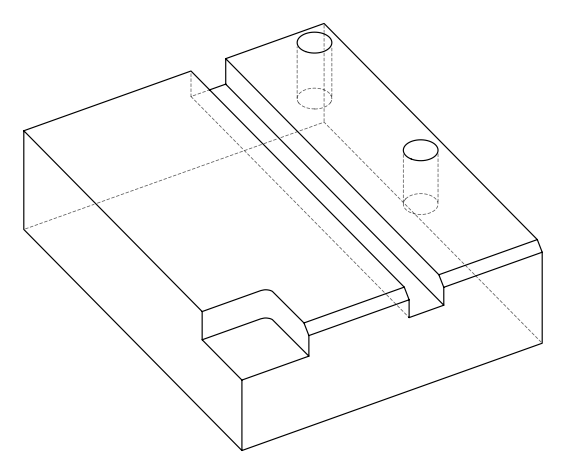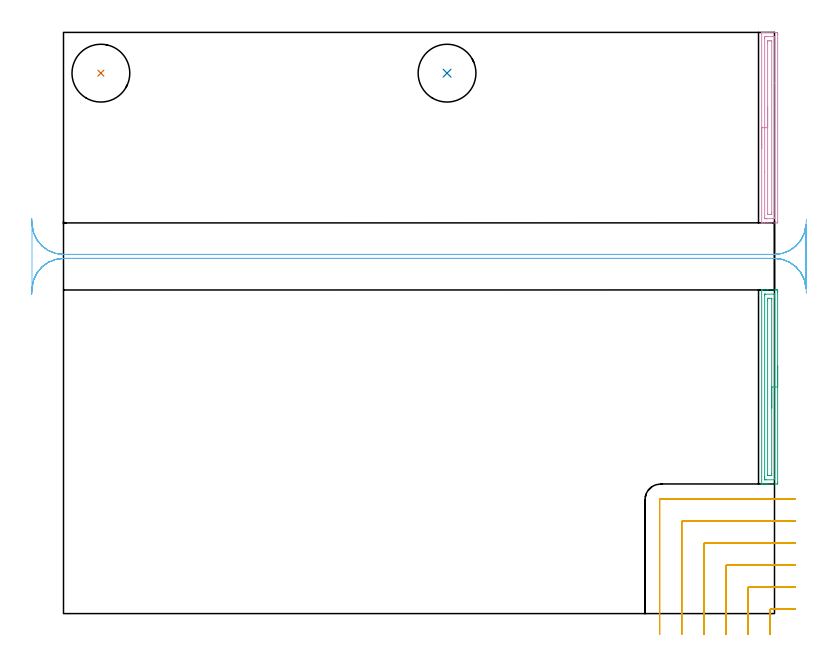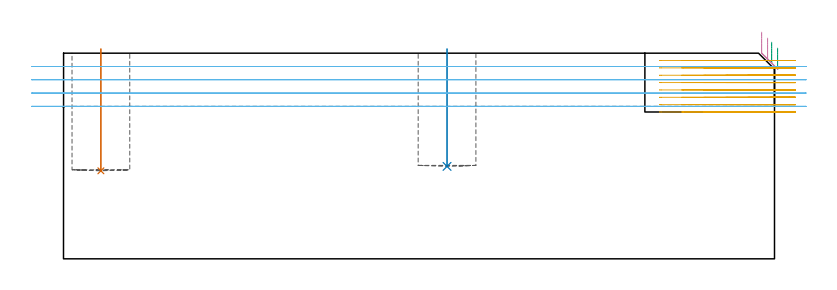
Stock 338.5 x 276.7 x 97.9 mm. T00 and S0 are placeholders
(PLAN: 6 operations, 3 tool changes, 20.2 min)
(1 INDEXABLE_INSERT_DRILL_BLIND_HOLE_FROM_SOLID | STEP1POCKET | NXT0302_026 | 0.23 min | 33047 mm3)
(2 INDEXABLE_INSERT_DRILL_BLIND_HOLE_FROM_SOLID_1 | STEP1POCKET_1 | NXT0302_026 | 0.23 min | 31802 mm3)
(3 AREA_MILL | FG_CHAMFER_SURFACE | UGT0205_001 | 2.43 min | 2943 mm3)
(4 AREA_MILL_1 | FG_CHAMFER_SURFACE_1 | UGT0205_001 | 2.38 min | 2756 mm3)
(5 MILL_CORNER_NOTCH_RECTANGULAR | CORNER_NOTCH_RECTANGULAR | UGT0201_132 | Follow Part, ap 3.5, ae 75% | 8.44 min | 106110 mm3)
(6 MILL_RECTANGULAR_SLOT | SLOT_RECTANGULAR | UGT0201_018 | Follow Part, ap 7.5, ae 75% | 6.53 min | 272953 mm3)
(TOOL NXT0302_026 | Index. Insert Drill 27.5mm [880-D2750L32-03] | D27.5 PA176 FL83 Z2)
(TOOL UGT0205_001 | Chamfer Mill 20 x 3 x 45 deg. | D20 FL50 Z2)
(TOOL UGT0201_132 | Carbide End Mill 14.0 | D14 FL30 Z4)
(TOOL UGT0201_018 | End mill 30 mm | D30 FL50 Z4)
(OP 1 INDEXABLE_INSERT_DRILL_BLIND_HOLE_FROM_SOLID)
G17 G21 G94 G90
T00 M6
G54
G17 G0 G90 X17.8 Y257.3 S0 M3
G43 Z107.9 H1
G94 G81 G98 Z41.9 F250. R99.9
G80
M5
M2
(OP 2 INDEXABLE_INSERT_DRILL_BLIND_HOLE_FROM_SOLID_1)
G17 G21 G94 G90
T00 M6
G54
G17 G0 G90 X182.6 Y257.3 S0 M3
G43 Z107.9 H1
G94 G81 G98 Z44. F250. R99.9
G80
M5
M2
(OP 3 AREA_MILL)
G17 G21 G94 G90
T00 M6
G54
G17 G0 G90 X340. Y117.9 S1061 M3
G43 Z107.9 H0
Z100.3
G94 G1 Y117.862 Z99.428 F250.
Y117.748 Z98.563
Y117.559 Z97.712
Y117.297 Z96.88
Y116.963 Z96.074
Y116.56 Z95.3
Y116.091 Z94.564
Y115.56 Z93.872
Y114.971 Z93.229
Y114.328 Z92.64
Y113.636 Z92.108
Y112.9 Z91.64
Y112.126 Z91.237
Y111.32 Z90.903
Y110.488 Z90.641
Y109.636 Z90.452
Y108.772 Z90.338
Y107.9 Z90.3
Y62.323
X339.998 Y62.003 Z90.301
X339.994 Y61.71 Z90.304
X339.686 Y61.7 Z90.611
X335.328 Z94.966
X334.8 Z95.497
X334.457 Z95.839
X333.928 Z96.368
X333.585 Z96.709
X332.647 Z97.653
X332.523 Z97.769
X332.468 Y61.702 Z97.824
X332.403 Y61.71 Z97.888
X332.4 Y61.876 Z97.9
Y153.924
X332.403 Y154.09 Z97.888
X332.522 Y154.098 Z97.77
X332.647 Y154.1 Z97.653
X332.9 Z97.4
X333.585 Z96.709
X334.8 Z95.497
X335.328 Z94.966
X339.422 Z90.875
X339.686 Y154.097 Z90.611
X339.994 Y154.09 Z90.304
X339.998 Y153.797 Z90.3
X340. Y153.477
Y153.156
Y107.9
X338.586 Z91.714
X338.585 Y64.345 Z91.715
X338.583 Y64.11 Z91.717
X338.579 Y63.781 Z91.721
X338.576 Y63.71 Z91.724
X338.476 Y63.705 Z91.824
X338.342 Y63.701 Z91.958
X334.457 Y63.7 Z95.843
X333.983 Y63.702 Z96.317
X333.852 Y63.707 Z96.448
X333.827 Y63.709 Z96.473
X333.821 Y63.755 Z96.479
X333.817 Y63.872 Z96.483
X333.815 Y64.11 Z96.485
X333.814 Y64.769 Z96.486
Y65.004
X333.815 Y151.455 Z96.485
X333.817 Y151.69 Z96.483
X333.821 Y152.019 Z96.479
X333.824 Y152.09 Z96.476
X333.924 Y152.094 Z96.376
X334.058 Y152.098 Z96.242
X337.943 Y152.1 Z92.357
X338.417 Y152.098 Z91.883
X338.548 Y152.093 Z91.752
X338.573 Y152.091 Z91.727
X338.579 Y152.045 Z91.721
X338.583 Y151.928 Z91.717
X338.585 Y151.69 Z91.715
X338.586 Y151.031 Z91.714
Y150.796
Y107.9
X337.172 Z93.128
Y66.689
X337.169 Y65.897 Z93.131
X337.167 Y65.799 Z93.133
X337.161 Y65.71 Z93.139
X337.072 Y65.708 Z93.228
X336.392 Y65.7 Z93.908
X335.328 Y65.701 Z94.972
X335.264 Y65.702 Z95.036
X335.242 Y65.706 Z95.058
X335.236 Y65.71 Z95.064
X335.233 Y65.727 Z95.067
X335.23 Y65.795 Z95.07
X335.229 Y65.897 Z95.071
X335.228 Y66. Z95.072
Y149.111
X335.231 Y149.903 Z95.069
X335.233 Y150.001 Z95.067
X335.239 Y150.09 Z95.061
X335.328 Y150.092 Z94.972
X336.008 Y150.099 Z94.292
X337.072 Z93.228
X337.136 Y150.098 Z93.164
X337.158 Y150.094 Z93.142
X337.165 Y150.09 Z93.135
X337.167 Y150.073 Z93.133
X337.17 Y150.005 Z93.13
X337.171 Y149.903 Z93.129
X337.172 Y149.8 Z93.128
Y107.9
Y107.028 Z93.166
Y106.163 Z93.28
Y105.312 Z93.469
Y104.48 Z93.732
Y103.674 Z94.065
Y102.9 Z94.468
Y102.164 Z94.937
Y101.472 Z95.468
Y100.829 Z96.057
Y100.24 Z96.701
Y99.708 Z97.393
Y99.24 Z98.128
Y98.837 Z98.902
Y98.503 Z99.708
Y98.241 Z100.54
Y98.052 Z101.392
Y97.938 Z102.257
Y97.9 Z103.128
G0 Z107.9
M5
M2
(OP 4 AREA_MILL_1)
G17 G21 G94 G90
T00 M6
G54
G17 G0 G90 X332.4 Y221.35 S1061 M3
G43 Z107.9 H0
G94 G1 Y221.388 Z107.028 F250.
Y221.502 Z106.163
Y221.691 Z105.312
Y221.953 Z104.48
Y222.287 Z103.674
Y222.69 Z102.9
Y223.158 Z102.164
Y223.69 Z101.472
Y224.279 Z100.829
Y224.922 Z100.24
Y225.614 Z99.708
Y226.35 Z99.24
Y227.124 Z98.837
Y227.93 Z98.503
Y228.762 Z98.241
Y229.613 Z98.052
Y230.478 Z97.938
Y231.35 Z97.9
Y276.515
X332.403 Y276.69 Z97.888
X332.528 Y276.698 Z97.764
X332.659 Y276.7 Z97.64
X332.864 Z97.435
X333.585 Z96.71
X334.817 Z95.48
X336.198 Z94.098
X339.431 Z90.866
X339.686 Y276.697 Z90.611
X339.994 Y276.69 Z90.304
X339.998 Y276.388 Z90.3
X340. Y276.068
Y275.746
Y186.632
X339.998 Y186.312 Z90.301
X339.994 Y186.01 Z90.304
X339.686 Y186. Z90.611
X335.328 Z94.966
X333.946 Z96.35
X333.585 Z96.71
X332.659 Z97.64
X332.529 Z97.763
X332.468 Y186.003 Z97.824
X332.403 Y186.01 Z97.888
X332.4 Y186.185 Z97.9
Y231.35
X333.814 Z96.486
X333.815 Y274.044 Z96.485
X333.816 Y274.279 Z96.484
X333.819 Y274.608 Z96.481
X333.821 Y274.682 Z96.479
X333.91 Y274.69 Z96.39
X334.05 Y274.697 Z96.25
X334.457 Y274.699 Z95.843
X334.918 Y274.7 Z95.382
X337.533 Z92.767
X337.943 Z92.357
X338.407 Y274.698 Z91.893
X338.547 Y274.692 Z91.753
X338.575 Y274.69 Z91.725
X338.579 Y274.64 Z91.721
X338.583 Y274.517 Z91.717
X338.585 Y274.279 Z91.715
X338.586 Y252.544 Z91.714
X338.585 Y188.656 Z91.715
X338.584 Y188.421 Z91.716
X338.581 Y188.092 Z91.719
X338.579 Y188.018 Z91.721
X338.49 Y188.01 Z91.81
X338.35 Y188.003 Z91.95
X337.943 Y188.001 Z92.357
X337.482 Y188. Z92.818
X334.867 Z95.433
X334.457 Z95.843
X333.993 Y188.002 Z96.307
X333.853 Y188.008 Z96.447
X333.825 Y188.01 Z96.475
X333.821 Y188.06 Z96.479
X333.817 Y188.183 Z96.483
X333.815 Y188.421 Z96.485
X333.814 Y210.215 Z96.486
Y231.35
X335.228 Z95.072
Y271.699
X335.23 Y272.49 Z95.07
X335.231 Y272.59 Z95.069
X335.235 Y272.686 Z95.065
X335.328 Y272.69 Z94.972
X335.997 Y272.699 Z94.303
X336.2 Y272.7 Z94.1
X336.868 Z93.432
X337.072 Y272.697 Z93.228
X337.139 Y272.694 Z93.161
X337.159 Y272.691 Z93.141
X337.165 Y272.659 Z93.135
X337.169 Y272.593 Z93.131
X337.171 Y272.49 Z93.129
X337.172 Y191.001 Z93.128
X337.17 Y190.21 Z93.13
X337.169 Y190.11 Z93.131
X337.165 Y190.014 Z93.135
X337.072 Y190.01 Z93.228
X336.403 Y190.001 Z93.897
X336.2 Y190. Z94.1
X335.532 Z94.768
X335.328 Y190.003 Z94.972
X335.261 Y190.006 Z95.039
X335.241 Y190.009 Z95.059
X335.235 Y190.041 Z95.065
X335.231 Y190.107 Z95.069
X335.229 Y190.21 Z95.071
X335.228 Y231.35 Z95.072
Y232.222 Z95.11
Y233.086 Z95.223
Y233.938 Z95.412
Y234.77 Z95.675
Y235.576 Z96.008
Y236.35 Z96.411
Y237.086 Z96.88
Y237.778 Z97.411
Y238.421 Z98.
Y239.01 Z98.644
Y239.541 Z99.336
Y240.01 Z100.072
Y240.413 Z100.845
Y240.747 Z101.651
Y241.009 Z102.483
Y241.198 Z103.335
Y241.312 Z104.2
Y241.35 Z105.072
G0 Z107.9
M5
M2
(OP 5 MILL_CORNER_NOTCH_RECTANGULAR)
G17 G21 G94 G90
T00 M6
G54
G17 G0 G90 X348.5 Y2.2 S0 M3
G43 Z107.9 H0
Z94.4
G94 G1 X345.5 F250.
X336.995 F500.
G3 X336.3 Y1.505 R0.7
G1 Y-7.
Y-10. F250.
G0 Z107.9
X348.5 Y12.7
Z94.4
G1 X345.5
X326.496 F500.
G3 X325.8 Y12.004 R0.7
G1 Y-7.
Y-10. F250.
G0 Z107.9
X348.5 Y23.2
Z94.4
G1 X345.5
X315.996 F500.
G3 X315.3 Y22.504 R0.7
G1 Y-7.
Y-10. F250.
G0 Z107.9
X348.5 Y33.7
Z94.4
G1 X345.5
X305.496 F500.
G3 X304.8 Y33.004 R0.7
G1 Y-7.
Y-10. F250.
G0 Z107.9
X348.5 Y44.2
Z94.4
G1 X345.5
X294.996 F500.
G3 X294.3 Y43.504 R0.7
G1 Y-7.
Y-10. F250.
G0 Z107.9
X348.5 Y54.7
Z94.4
G1 X345.5
X284.496 F500.
G3 X283.8 Y54.004 R0.7
G1 Y-7.
Y-10. F250.
G0 Z107.9
X348.5 Y2.2
Z90.9
G1 X345.5
X336.995 F500.
G3 X336.3 Y1.505 R0.7
G1 Y-7.
Y-10. F250.
G0 Z107.9
X348.5 Y12.7
Z90.9
G1 X345.5
X326.496 F500.
G3 X325.8 Y12.004 R0.7
G1 Y-7.
Y-10. F250.
G0 Z107.9
X348.5 Y23.2
Z90.9
G1 X345.5
X315.996 F500.
G3 X315.3 Y22.504 R0.7
G1 Y-7.
Y-10. F250.
G0 Z107.9
X348.5 Y33.7
Z90.9
G1 X345.5
X305.496 F500.
G3 X304.8 Y33.004 R0.7
G1 Y-7.
Y-10. F250.
G0 Z107.9
X348.5 Y44.2
Z90.9
G1 X345.5
X294.996 F500.
G3 X294.3 Y43.504 R0.7
G1 Y-7.
Y-10. F250.
G0 Z107.9
X348.5 Y54.7
Z90.9
G1 X345.5
X284.496 F500.
G3 X283.8 Y54.004 R0.7
G1 Y-7.
Y-10. F250.
G0 Z107.9
X348.5 Y2.2
Z87.4
G1 X345.5
X336.995 F500.
G3 X336.3 Y1.505 R0.7
G1 Y-7.
Y-10. F250.
G0 Z107.9
X348.5 Y12.7
Z87.4
G1 X345.5
X326.496 F500.
G3 X325.8 Y12.004 R0.7
G1 Y-7.
Y-10. F250.
G0 Z107.9
X348.5 Y23.2
Z87.4
G1 X345.5
X315.996 F500.
G3 X315.3 Y22.504 R0.7
G1 Y-7.
Y-10. F250.
G0 Z107.9
X348.5 Y33.7
Z87.4
G1 X345.5
X305.496 F500.
G3 X304.8 Y33.004 R0.7
G1 Y-7.
Y-10. F250.
G0 Z107.9
X348.5 Y44.2
Z87.4
G1 X345.5
X294.996 F500.
G3 X294.3 Y43.504 R0.7
G1 Y-7.
Y-10. F250.
G0 Z107.9
X348.5 Y54.7
Z87.4
G1 X345.5
X284.496 F500.
G3 X283.8 Y54.004 R0.7
G1 Y-7.
Y-10. F250.
G0 Z107.9
X348.5 Y2.2
Z83.9
G1 X345.5
X336.995 F500.
G3 X336.3 Y1.505 R0.7
G1 Y-7.
Y-10. F250.
G0 Z107.9
X348.5 Y12.7
Z83.9
G1 X345.5
X326.496 F500.
G3 X325.8 Y12.004 R0.7
G1 Y-7.
Y-10. F250.
G0 Z107.9
X348.5 Y23.2
Z83.9
G1 X345.5
X315.996 F500.
G3 X315.3 Y22.504 R0.7
G1 Y-7.
Y-10. F250.
G0 Z107.9
X348.5 Y33.7
Z83.9
G1 X345.5
X305.496 F500.
G3 X304.8 Y33.004 R0.7
G1 Y-7.
Y-10. F250.
G0 Z107.9
X348.5 Y44.2
Z83.9
G1 X345.5
X294.996 F500.
G3 X294.3 Y43.504 R0.7
G1 Y-7.
Y-10. F250.
G0 Z107.9
X348.5 Y54.7
Z83.9
G1 X345.5
X284.496 F500.
G3 X283.8 Y54.004 R0.7
G1 Y-7.
Y-10. F250.
G0 Z107.9
X348.5 Y2.2
Z80.4
G1 X345.5
X336.995 F500.
G3 X336.3 Y1.505 R0.7
G1 Y-7.
Y-10. F250.
G0 Z107.9
X348.5 Y12.7
Z80.4
G1 X345.5
X326.496 F500.
G3 X325.8 Y12.004 R0.7
G1 Y-7.
Y-10. F250.
G0 Z107.9
X348.5 Y23.2
Z80.4
G1 X345.5
X315.996 F500.
G3 X315.3 Y22.504 R0.7
G1 Y-7.
Y-10. F250.
G0 Z107.9
X348.5 Y33.7
Z80.4
G1 X345.5
X305.496 F500.
G3 X304.8 Y33.004 R0.7
G1 Y-7.
Y-10. F250.
G0 Z107.9
X348.5 Y44.2
Z80.4
G1 X345.5
X294.996 F500.
G3 X294.3 Y43.504 R0.7
G1 Y-7.
Y-10. F250.
G0 Z107.9
X348.5 Y54.7
Z80.4
G1 X345.5
X284.496 F500.
G3 X283.8 Y54.004 R0.7
G1 Y-7.
Y-10. F250.
G0 Z107.9
X348.5 Y2.2
Z76.9
G1 X345.5
X336.995 F500.
G3 X336.3 Y1.505 R0.7
G1 Y-7.
Y-10. F250.
G0 Z107.9
X348.5 Y12.7
Z76.9
G1 X345.5
X326.496 F500.
G3 X325.8 Y12.004 R0.7
G1 Y-7.
Y-10. F250.
G0 Z107.9
X348.5 Y23.2
Z76.9
G1 X345.5
X315.996 F500.
G3 X315.3 Y22.504 R0.7
G1 Y-7.
Y-10. F250.
G0 Z107.9
X348.5 Y33.7
Z76.9
G1 X345.5
X305.496 F500.
G3 X304.8 Y33.004 R0.7
G1 Y-7.
Y-10. F250.
G0 Z107.9
X348.5 Y44.2
Z76.9
G1 X345.5
X294.996 F500.
G3 X294.3 Y43.504 R0.7
G1 Y-7.
Y-10. F250.
G0 Z107.9
X348.5 Y54.7
Z76.9
G1 X345.5
X284.496 F500.
G3 X283.8 Y54.004 R0.7
G1 Y-7.
Y-10. F250.
G0 Z107.9
X348.5 Y2.2
Z73.4
G1 X345.5
X336.995 F500.
G3 X336.3 Y1.505 R0.7
G1 Y-7.
Y-10. F250.
G0 Z107.9
X348.5 Y12.7
Z73.4
G1 X345.5
X326.496 F500.
G3 X325.8 Y12.004 R0.7
G1 Y-7.
Y-10. F250.
G0 Z107.9
X348.5 Y23.2
Z73.4
G1 X345.5
X315.996 F500.
G3 X315.3 Y22.504 R0.7
G1 Y-7.
Y-10. F250.
G0 Z107.9
X348.5 Y33.7
Z73.4
G1 X345.5
X305.496 F500.
G3 X304.8 Y33.004 R0.7
G1 Y-7.
Y-10. F250.
G0 Z107.9
X348.5 Y44.2
Z73.4
G1 X345.5
X294.996 F500.
G3 X294.3 Y43.504 R0.7
G1 Y-7.
Y-10. F250.
G0 Z107.9
X348.5 Y54.7
Z73.4
G1 X345.5
X284.496 F500.
G3 X283.8 Y54.004 R0.7
G1 Y-7.
Y-10. F250.
G0 Z107.9
X348.5 Y2.2
Z69.9
G1 X345.5
X336.995 F500.
G3 X336.3 Y1.505 R0.7
G1 Y-7.
Y-10. F250.
G0 Z107.9
X348.5 Y12.7
Z69.9
G1 X345.5
X326.496 F500.
G3 X325.8 Y12.004 R0.7
G1 Y-7.
Y-10. F250.
G0 Z107.9
X348.5 Y23.2
Z69.9
G1 X345.5
X315.996 F500.
G3 X315.3 Y22.504 R0.7
G1 Y-7.
Y-10. F250.
G0 Z107.9
X348.5 Y33.7
Z69.9
G1 X345.5
X305.496 F500.
G3 X304.8 Y33.004 R0.7
G1 Y-7.
Y-10. F250.
G0 Z107.9
X348.5 Y44.2
Z69.9
G1 X345.5
X294.996 F500.
G3 X294.3 Y43.504 R0.7
G1 Y-7.
Y-10. F250.
G0 Z107.9
X348.5 Y54.7
Z69.9
G1 X345.5
X284.496 F500.
G3 X283.8 Y54.004 R0.7
G1 Y-7.
Y-10. F250.
G0 Z107.9
M5
M2
(OP 6 MILL_RECTANGULAR_SLOT)
G17 G21 G94 G90
T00 M6
G54
G17 G0 G90 X353.71 Y187.628 S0 M3
G43 Z107.9 H0
Z91.575
G94 G1 X353.438 Y184.64 F250.
G2 X338.5 Y171. R15. F500.
G1 X0.
G2 X-14.97 Y185.052 R15.
G1 X-15.
Y155.048
X-14.97
G2 X0. Y169.1 R15.
G1 X338.5
G2 X353.436 Y155.481 R15.
G1 X353.713 Y152.494 F250.
G0 Z107.9
X-15.16 Y152.054
Z85.25
G1 X-14.97 Y155.048
G2 X0. Y169.1 R15. F500.
G1 X338.5
G2 X353.47 Y155.048 R15.
G1 X353.5
Y185.052
X353.47
G2 X338.5 Y171. R15.
G1 X0.
G2 X-14.97 Y185.052 R15.
G1 X-15.16 Y188.046 F250.
G0 Y152.054 Z78.925
G1 X-14.97 Y155.048
G2 X0. Y169.1 R15. F500.
G1 X338.5
G2 X353.47 Y155.048 R15.
G1 X353.5
Y185.052
X353.47
G2 X338.5 Y171. R15.
G1 X0.
G2 X-14.97 Y185.052 R15.
G1 X-15.16 Y188.046 F250.
G0 Y152.054 Z72.6
G1 X-14.97 Y155.048
G2 X0. Y169.1 R15. F500.
G1 X338.5
G2 X353.47 Y155.048 R15.
G1 X353.5
Y185.052
X353.47
G2 X338.5 Y171. R15.
G1 X0.
G2 X-14.97 Y185.052 R15.
G1 X-15.16 Y188.046 F250.
G0 Z107.9
M5
M2
